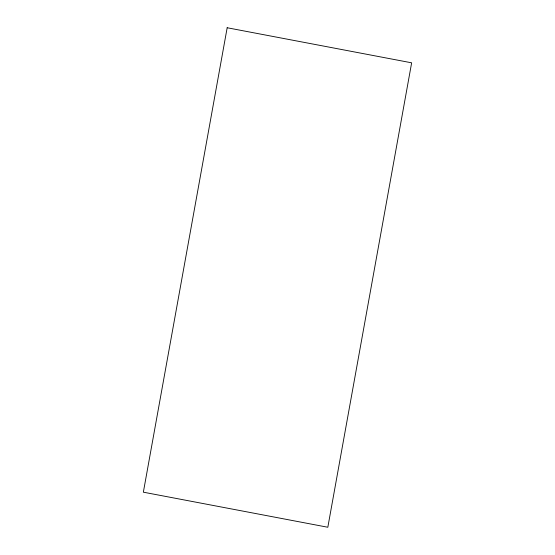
<?xml version="1.0" encoding="UTF-8"?>
<svg xmlns="http://www.w3.org/2000/svg" width="555" height="555" viewBox="0 0 555 555"><rect width="100%" height="100%" fill="white"/><g stroke="black" fill="none" stroke-linecap="round" stroke-linejoin="round"><path stroke-width="0.83" d="M227.175 27.75L143.356 492.181L327.825 527.25L411.644 62.819L227.175 27.75"/></g></svg>
